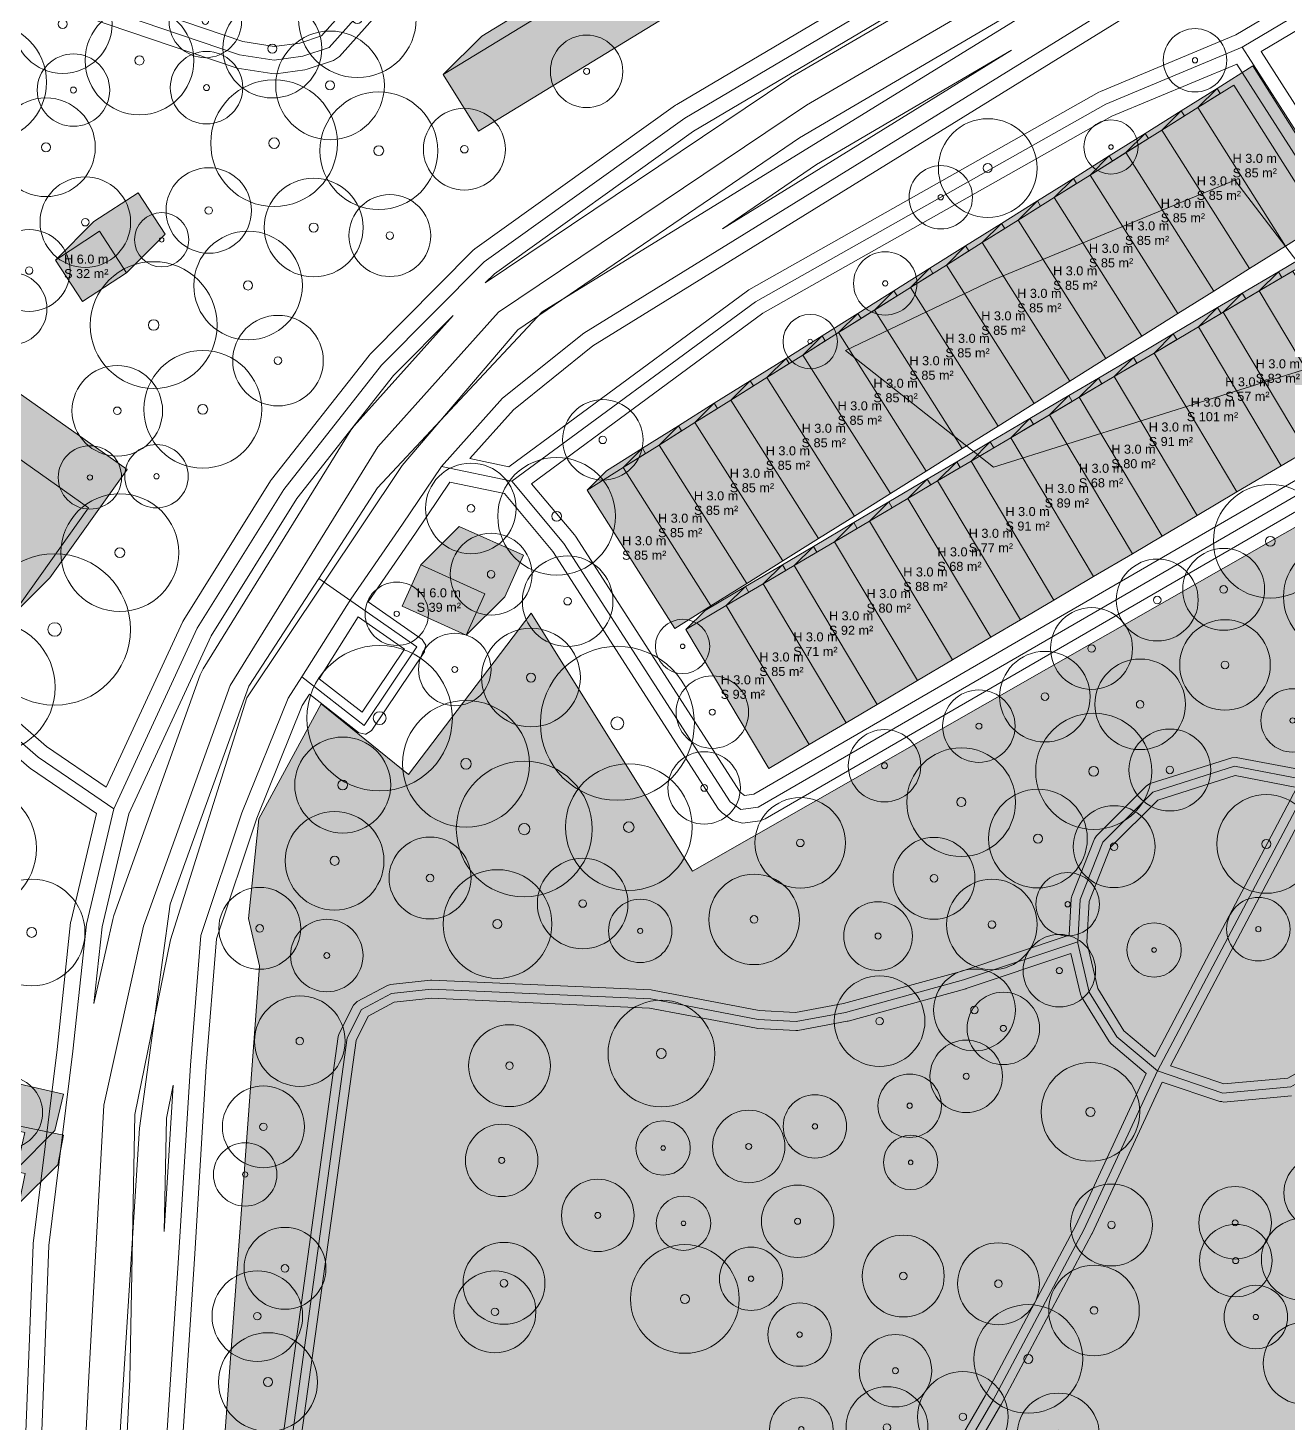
# Model space of a CAD drawing. Header units: metres. Extents: x -7 to 1019, y -7 to 1014.
# Drawn here: x 679.2 to 818.3, y 354.6 to 508.7 of the extents above; entities that cross this region are included whole.
import ezdxf

# ---------------------------------------------------------------- set-up
doc = ezdxf.new("R2010")
doc.units = ezdxf.units.M
doc.header["$MEASUREMENT"] = 0
for name, color, linetype, lineweight, true_color in [('TPX_BUILDING_AREAS_TEXT', 7, 'CONTINUOUS', 0, 0x000000), ('TPX_BUILDING_HEIGHTS_TEXT', 7, 'CONTINUOUS', 0, 0x000000), ('TPX_BUILDINGS', 7, 'CONTINUOUS', 0, 0x000000), ('TPX_BUILDINGS_HATCH', 7, 'CONTINUOUS', 0, 0xf0f0f0), ('TPX_BUILDINGS_SHADOWS_HATCH', 7, 'CONTINUOUS', 0, 0x000000), ('TPX_BUILDINGS_SHADOWS_OUTLINES', 7, 'CONTINUOUS', 0, 0x000000), ('TPX_CONTOUR_LINES_5M', 7, 'CONTINUOUS', 0, 0x969696), ('TPX_ROADS_AXES', 7, 'CONTINUOUS', 0, 0x323232), ('TPX_ROADS_CONTOURS', 7, 'CONTINUOUS', 0, 0x646464), ('TPX_VEGETATION_GREEN_SPACES', 7, 'CONTINUOUS', 0, 0x58ba48), ('TPX_VEGETATION_GREEN_SPACES_HATCH', 7, 'CONTINUOUS', 0, 0x58ba48), ('TPX_VEGETATION_TREES_INDIVIDUAL', 7, 'CONTINUOUS', 0, 0x136734)]:
    doc.layers.add(name, color=color, linetype=linetype, lineweight=lineweight, true_color=true_color)
doc.styles.add('TPX_TEXTE', font='arial.ttf')

# ---------------------------------------------------------------- blocks, each defined once
blk = doc.blocks.new('TREETR004_CR044')
at = {"layer": 'TPX_VEGETATION_TREES_INDIVIDUAL'}
for radius in [4.44, 0.417]:
    blk.add_circle((0, 0, 0.04), radius, dxfattribs=at)
blk = doc.blocks.new('TREETR003_CR038')
at = {"layer": 'TPX_VEGETATION_TREES_INDIVIDUAL'}
for radius in [3.79, 0.333]:
    blk.add_circle((0, 0, 0.04), radius, dxfattribs=at)
blk = doc.blocks.new('TREETR005_CR064')
at = {"layer": 'TPX_VEGETATION_TREES_INDIVIDUAL'}
for radius in [6.41, 0.542]:
    blk.add_circle((0, 0, 0.04), radius, dxfattribs=at)
blk = doc.blocks.new('TREETR005_CR060')
at = {"layer": 'TPX_VEGETATION_TREES_INDIVIDUAL'}
for radius in [6, 0.5]:
    blk.add_circle((0, 0, 0.04), radius, dxfattribs=at)
blk = doc.blocks.new('TREETR006_CR070')
at = {"layer": 'TPX_VEGETATION_TREES_INDIVIDUAL'}
for radius in [7, 0.583]:
    blk.add_circle((0, 0, 0.04), radius, dxfattribs=at)
blk = doc.blocks.new('TREETR003_CR030')
at = {"layer": 'TPX_VEGETATION_TREES_INDIVIDUAL'}
for radius in [3, 0.25]:
    blk.add_circle((0, 0, 0.04), radius, dxfattribs=at)
blk = doc.blocks.new('TREETR004_CR045')
at = {"layer": 'TPX_VEGETATION_TREES_INDIVIDUAL'}
for radius in [4.52, 0.417]:
    blk.add_circle((0, 0, 0.04), radius, dxfattribs=at)
blk = doc.blocks.new('TREETR008_CR084')
at = {"layer": 'TPX_VEGETATION_TREES_INDIVIDUAL'}
for radius in [8.36, 0.75]:
    blk.add_circle((0, 0, 0.04), radius, dxfattribs=at)
blk = doc.blocks.new('TREETR004_CR047')
at = {"layer": 'TPX_VEGETATION_TREES_INDIVIDUAL'}
for radius in [4.72, 0.417]:
    blk.add_circle((0, 0, 0.04), radius, dxfattribs=at)
blk = doc.blocks.new('TREETR005_CR059')
at = {"layer": 'TPX_VEGETATION_TREES_INDIVIDUAL'}
for radius in [5.89, 0.542]:
    blk.add_circle((0, 0, 0.04), radius, dxfattribs=at)
blk = doc.blocks.new('TREETR003_CR040')
at = {"layer": 'TPX_VEGETATION_TREES_INDIVIDUAL'}
for radius in [4, 0.333]:
    blk.add_circle((0, 0, 0.04), radius, dxfattribs=at)
blk = doc.blocks.new('TREETR004_CR050')
at = {"layer": 'TPX_VEGETATION_TREES_INDIVIDUAL'}
for radius in [5, 0.417]:
    blk.add_circle((0, 0, 0.04), radius, dxfattribs=at)
blk = doc.blocks.new('TREETR005_CR063')
at = {"layer": 'TPX_VEGETATION_TREES_INDIVIDUAL'}
for radius in [6.28, 0.542]:
    blk.add_circle((0, 0, 0.04), radius, dxfattribs=at)
blk = doc.blocks.new('TREETR004_CR040')
at = {"layer": 'TPX_VEGETATION_TREES_INDIVIDUAL'}
for radius in [4, 0.375]:
    blk.add_circle((0, 0, 0.04), radius, dxfattribs=at)
blk = doc.blocks.new('TREETR005_CR055')
at = {"layer": 'TPX_VEGETATION_TREES_INDIVIDUAL'}
for radius in [5.45, 0.5]:
    blk.add_circle((0, 0, 0.04), radius, dxfattribs=at)
blk = doc.blocks.new('TREETR006_CR075')
at = {"layer": 'TPX_VEGETATION_TREES_INDIVIDUAL'}
for radius in [7.5, 0.625]:
    blk.add_circle((0, 0, 0.04), radius, dxfattribs=at)
blk = doc.blocks.new('TREETR007_CR080')
at = {"layer": 'TPX_VEGETATION_TREES_INDIVIDUAL'}
for radius in [8.03, 0.708]:
    blk.add_circle((0, 0, 0.04), radius, dxfattribs=at)
blk = doc.blocks.new('TREETR005_CR053')
at = {"layer": 'TPX_VEGETATION_TREES_INDIVIDUAL'}
for radius in [5.3, 0.542]:
    blk.add_circle((0, 0, 0.04), radius, dxfattribs=at)
blk = doc.blocks.new('TREETR005_CR065')
at = {"layer": 'TPX_VEGETATION_TREES_INDIVIDUAL'}
for radius in [6.5, 0.542]:
    blk.add_circle((0, 0, 0.04), radius, dxfattribs=at)
blk = doc.blocks.new('TREETR003_CR035')
at = {"layer": 'TPX_VEGETATION_TREES_INDIVIDUAL'}
for radius in [3.5, 0.292]:
    blk.add_circle((0, 0, 0.04), radius, dxfattribs=at)
blk = doc.blocks.new('TREETR007_CR073')
at = {"layer": 'TPX_VEGETATION_TREES_INDIVIDUAL'}
for radius in [7.3, 0.708]:
    blk.add_circle((0, 0, 0.04), radius, dxfattribs=at)
blk = doc.blocks.new('TREETR007_CR085')
at = {"layer": 'TPX_VEGETATION_TREES_INDIVIDUAL'}
for radius in [8.5, 0.708]:
    blk.add_circle((0, 0, 0.04), radius, dxfattribs=at)

msp = doc.modelspace()

# ---------------------------------------------------------------- hatches: boundary and pattern name
at = {"layer": 'TPX_BUILDINGS_HATCH'}
for points in [[(744.84, 515.65), (725.01, 503.52), (728.89, 497.26), (755.5, 513.54), (751.63, 519.8), (751.11, 519.49), (742.59, 532.95), (736.36, 529.06), (744.84, 515.65)], [(812.27, 502.36), (808.3, 499.87), (817.98, 484.58), (821.95, 487.06), (812.27, 502.36)], [(808.3, 499.87), (804.35, 497.39), (814.02, 482.09), (817.98, 484.58), (808.3, 499.87)], [(804.35, 497.39), (800.38, 494.9), (810.06, 479.61), (814.02, 482.09), (804.35, 497.39)], [(800.38, 494.9), (796.41, 492.42), (806.09, 477.13), (810.06, 479.61), (800.38, 494.9)], [(796.41, 492.42), (792.45, 489.94), (802.13, 474.65), (806.09, 477.13), (796.41, 492.42)], [(792.45, 489.94), (788.48, 487.45), (798.16, 472.16), (802.13, 474.65), (792.45, 489.94)], [(788.48, 487.45), (784.52, 484.97), (794.19, 469.67), (798.16, 472.16), (788.48, 487.45)], [(687.07, 486.22), (682.19, 483.04), (685.18, 478.46), (690.05, 481.64), (687.07, 486.22)], [(784.52, 484.97), (780.55, 482.48), (790.24, 467.19), (794.19, 469.67), (784.52, 484.97)], [(780.55, 482.48), (776.59, 480.01), (786.27, 464.7), (790.24, 467.19), (780.55, 482.48)], [(818.81, 481.82), (815.09, 479.63), (824.25, 464.28), (827.97, 466.49), (818.81, 481.82)], [(776.59, 480.01), (772.62, 477.52), (782.3, 462.23), (786.27, 464.7), (776.59, 480.01)], [(815.09, 479.63), (811.1, 477.27), (820.26, 461.93), (824.25, 464.28), (815.09, 479.63)], [(772.62, 477.52), (768.65, 475.03), (778.33, 459.74), (782.3, 462.23), (772.62, 477.52)], [(811.1, 477.27), (808.37, 475.66), (817.52, 460.31), (820.26, 461.93), (811.1, 477.27)], [(768.65, 475.03), (764.7, 472.55), (774.37, 457.26), (778.33, 459.74), (768.65, 475.03)], [(808.37, 475.66), (803.48, 472.77), (812.63, 457.43), (817.52, 460.31), (808.37, 475.66)], [(764.7, 472.55), (760.73, 470.06), (770.41, 454.77), (774.37, 457.26), (764.7, 472.55)], [(803.48, 472.77), (799.09, 470.17), (808.25, 454.84), (812.63, 457.43), (803.48, 472.77)], [(760.73, 470.06), (756.76, 467.58), (766.44, 452.28), (770.41, 454.77), (760.73, 470.06)], [(799.09, 470.17), (795.21, 467.88), (804.37, 452.54), (808.25, 454.84), (799.09, 470.17)], [(756.76, 467.58), (752.79, 465.1), (762.48, 449.81), (766.44, 452.28), (756.76, 467.58)], [(795.21, 467.88), (791.94, 465.95), (801.09, 450.6), (804.37, 452.54), (795.21, 467.88)], [(791.94, 465.95), (787.66, 463.42), (796.81, 448.08), (801.09, 450.6), (791.94, 465.95)], [(672.57, 465.05), (664.03, 453.08), (677.33, 443.71), (685.86, 455.68), (672.57, 465.05)], [(752.79, 465.1), (748.84, 462.61), (758.51, 447.32), (762.48, 449.81), (752.79, 465.1)], [(748.84, 462.61), (744.87, 460.13), (754.55, 444.84), (758.51, 447.32), (748.84, 462.61)], [(787.66, 463.42), (783.28, 460.83), (792.43, 445.49), (796.81, 448.08), (787.66, 463.42)], [(783.28, 460.83), (779.57, 458.64), (788.73, 443.3), (792.43, 445.49), (783.28, 460.83)], [(744.87, 460.13), (740.9, 457.64), (750.58, 442.35), (754.55, 444.84), (744.87, 460.13)], [(779.57, 458.64), (776.31, 456.72), (785.47, 441.38), (788.73, 443.3), (779.57, 458.64)], [(776.31, 456.72), (772.07, 454.2), (781.23, 438.87), (785.47, 441.38), (776.31, 456.72)], [(772.07, 454.2), (768.21, 451.93), (777.37, 436.59), (781.23, 438.87), (772.07, 454.2)], [(768.21, 451.93), (763.76, 449.3), (772.92, 433.96), (777.37, 436.59), (768.21, 451.93)], [(722.54, 449.38), (720.47, 444.8), (727.54, 441.6), (729.61, 446.18), (722.54, 449.38)], [(763.76, 449.3), (760.34, 447.27), (769.49, 431.94), (772.92, 433.96), (763.76, 449.3)], [(760.34, 447.27), (756.25, 444.87), (765.42, 429.53), (769.49, 431.94), (760.34, 447.27)], [(756.25, 444.87), (751.79, 442.23), (760.94, 426.88), (765.42, 429.53), (756.25, 444.87)]]:
    msp.add_hatch(color=256, dxfattribs=at).paths.add_polyline_path(points)
at = {"layer": 'TPX_BUILDINGS_SHADOWS_HATCH'}
for points in [[(729.26, 507.76), (725.01, 503.52), (744.84, 515.65), (744.09, 516.84), (729.26, 507.76)], [(810.43, 501.99), (808.3, 499.87), (812.27, 502.36), (821.95, 487.06), (824.07, 489.18), (814.39, 504.48), (810.43, 501.99)], [(806.47, 499.51), (804.35, 497.39), (808.3, 499.87), (810.78, 501.43), (810.43, 501.99), (806.47, 499.51)], [(802.5, 497.03), (800.38, 494.9), (804.35, 497.39), (806.83, 498.95), (806.47, 499.51), (802.5, 497.03)], [(798.53, 494.54), (796.41, 492.42), (802.86, 496.46), (802.5, 497.03), (798.53, 494.54)], [(794.57, 492.06), (792.45, 489.94), (796.41, 492.42), (798.89, 493.97), (798.53, 494.54), (794.57, 492.06)], [(790.6, 489.57), (788.48, 487.45), (792.45, 489.94), (794.93, 491.49), (794.57, 492.06), (790.6, 489.57)], [(686.43, 487.28), (682.19, 483.04), (687.07, 486.22), (690.05, 481.64), (694.3, 485.89), (691.31, 490.47), (686.43, 487.28)], [(786.64, 487.09), (784.52, 484.97), (788.48, 487.45), (790.96, 489), (790.6, 489.57), (786.64, 487.09)], [(782.68, 484.6), (780.55, 482.48), (784.52, 484.97), (787, 486.52), (786.64, 487.09), (782.68, 484.6)], [(778.71, 482.13), (776.59, 480.01), (780.55, 482.48), (783.03, 484.04), (782.68, 484.6), (778.71, 482.13)], [(817.21, 481.75), (815.09, 479.63), (821.31, 483.3), (820.93, 483.94), (817.21, 481.75)], [(774.74, 479.64), (772.62, 477.52), (776.59, 480.01), (779.07, 481.56), (778.71, 482.13), (774.74, 479.64)], [(813.22, 479.39), (811.1, 477.27), (817.59, 481.11), (817.21, 481.75), (813.22, 479.39)], [(770.77, 477.15), (768.65, 475.03), (775.1, 479.07), (774.74, 479.64), (770.77, 477.15)], [(810.49, 477.78), (808.37, 475.66), (813.61, 478.75), (813.22, 479.39), (810.49, 477.78)], [(805.6, 474.89), (803.48, 472.77), (808.37, 475.66), (810.88, 477.14), (810.49, 477.78), (805.6, 474.89)], [(766.82, 474.67), (764.7, 472.55), (768.65, 475.03), (771.13, 476.58), (770.77, 477.15), (766.82, 474.67)], [(762.85, 472.18), (760.73, 470.06), (764.7, 472.55), (767.18, 474.1), (766.82, 474.67), (762.85, 472.18)], [(801.21, 472.29), (799.09, 470.17), (803.48, 472.77), (805.98, 474.25), (805.6, 474.89), (801.21, 472.29)], [(758.88, 469.71), (756.76, 467.58), (760.73, 470.06), (763.21, 471.62), (762.85, 472.18), (758.88, 469.71)], [(797.33, 470), (795.21, 467.88), (801.59, 471.65), (801.21, 472.29), (797.33, 470)], [(794.06, 468.07), (791.94, 465.95), (797.72, 469.36), (797.33, 470), (794.06, 468.07)], [(676.81, 469.29), (672.57, 465.05), (685.86, 455.68), (677.33, 443.71), (681.57, 447.95), (690.1, 459.92), (676.81, 469.29)], [(754.92, 467.22), (752.79, 465.1), (756.76, 467.58), (759.24, 469.14), (758.88, 469.71), (754.92, 467.22)], [(750.96, 464.73), (748.84, 462.61), (752.79, 465.1), (755.27, 466.65), (754.92, 467.22), (750.96, 464.73)], [(789.78, 465.54), (787.66, 463.42), (794.45, 467.43), (794.06, 468.07), (789.78, 465.54)], [(785.4, 462.95), (783.28, 460.83), (787.66, 463.42), (790.17, 464.9), (789.78, 465.54), (785.4, 462.95)], [(746.99, 462.25), (744.87, 460.13), (748.84, 462.61), (751.32, 464.17), (750.96, 464.73), (746.99, 462.25)], [(781.69, 460.76), (779.57, 458.64), (783.28, 460.83), (785.78, 462.31), (785.4, 462.95), (781.69, 460.76)], [(743.02, 459.76), (740.9, 457.64), (744.87, 460.13), (747.35, 461.68), (746.99, 462.25), (743.02, 459.76)], [(778.44, 458.84), (776.31, 456.72), (779.57, 458.64), (782.07, 460.12), (781.69, 460.76), (778.44, 458.84)], [(774.2, 456.32), (772.07, 454.2), (776.31, 456.72), (778.82, 458.2), (778.44, 458.84), (774.2, 456.32)], [(770.33, 454.05), (768.21, 451.93), (772.07, 454.2), (774.58, 455.69), (774.2, 456.32), (770.33, 454.05)], [(726.78, 453.62), (722.54, 449.38), (729.61, 446.18), (727.54, 441.6), (731.79, 445.84), (733.86, 450.43), (726.78, 453.62)], [(765.88, 451.42), (763.76, 449.3), (768.21, 451.93), (770.72, 453.4), (770.33, 454.05), (765.88, 451.42)], [(762.46, 449.39), (760.34, 447.27), (763.76, 449.3), (766.26, 450.78), (765.88, 451.42), (762.46, 449.39)], [(758.37, 446.99), (756.25, 444.87), (760.34, 447.27), (762.84, 448.75), (762.46, 449.39), (758.37, 446.99)], [(753.91, 444.35), (751.79, 442.23), (756.25, 444.87), (758.76, 446.34), (758.37, 446.99), (753.91, 444.35)], [(676.37, 392.46), (672.13, 388.21), (678.83, 386.67), (677.9, 382.64), (682.14, 386.89), (683.07, 390.92), (676.37, 392.46)], [(672.6, 383.86), (672.24, 383.51), (678.86, 382.14), (678.2, 378.88), (682.44, 383.12), (683.1, 386.38), (676.48, 387.75), (676.05, 387.31), (678.83, 386.67), (677.9, 382.64), (672.6, 383.86)]]:
    msp.add_hatch(color=256, dxfattribs=at).paths.add_polyline_path(points)
at = {"layer": 'TPX_VEGETATION_GREEN_SPACES_HATCH'}
msp.add_hatch(color=256, dxfattribs=at).paths.add_polyline_path([(699.14, 216.32), (687.97, 164.51), (770.33, 252.5), (792.78, 266.01), (794.87, 267.27), (820.23, 282.53), (845.9, 287.1), (848.47, 330.96), (879.24, 338.43), (895.05, 362.34), (879.49, 385.48), (830.93, 460.31), (752.51, 415.55), (734.71, 444.05), (721.17, 426.23), (711.52, 434.04), (704.66, 421.32), (703.5, 410.32), (704.73, 405.09), (700.63, 349.77), (699.14, 216.32)])

# ---------------------------------------------------------------- linework, layer by layer
at = {"layer": 'TPX_BUILDINGS', "elevation": 0.04}
for points in [[(744.84, 515.65), (725.01, 503.52), (728.89, 497.26), (755.5, 513.54), (751.63, 519.8), (751.11, 519.49), (742.59, 532.95), (736.36, 529.06)], [(812.27, 502.36), (808.3, 499.87), (817.98, 484.58), (821.95, 487.06)], [(808.3, 499.87), (804.35, 497.39), (814.02, 482.09), (817.98, 484.58)], [(804.35, 497.39), (800.38, 494.9), (810.06, 479.61), (814.02, 482.09)], [(800.38, 494.9), (796.41, 492.42), (806.09, 477.13), (810.06, 479.61)], [(796.41, 492.42), (792.45, 489.94), (802.13, 474.65), (806.09, 477.13)], [(792.45, 489.94), (788.48, 487.45), (798.16, 472.16), (802.13, 474.65)], [(788.48, 487.45), (784.52, 484.97), (794.19, 469.67), (798.16, 472.16)], [(687.07, 486.22), (682.19, 483.04), (685.18, 478.46), (690.05, 481.64)], [(784.52, 484.97), (780.55, 482.48), (790.24, 467.19), (794.19, 469.67)], [(780.55, 482.48), (776.59, 480.01), (786.27, 464.7), (790.24, 467.19)], [(818.81, 481.82), (815.09, 479.63), (824.25, 464.28), (827.97, 466.49)], [(776.59, 480.01), (772.62, 477.52), (782.3, 462.23), (786.27, 464.7)], [(815.09, 479.63), (811.1, 477.27), (820.26, 461.93), (824.25, 464.28)], [(772.62, 477.52), (768.65, 475.03), (778.33, 459.74), (782.3, 462.23)], [(811.1, 477.27), (808.37, 475.66), (817.52, 460.31), (820.26, 461.93)], [(768.65, 475.03), (764.7, 472.55), (774.37, 457.26), (778.33, 459.74)], [(808.37, 475.66), (803.48, 472.77), (812.63, 457.43), (817.52, 460.31)], [(764.7, 472.55), (760.73, 470.06), (770.41, 454.77), (774.37, 457.26)], [(803.48, 472.77), (799.09, 470.17), (808.25, 454.84), (812.63, 457.43)], [(760.73, 470.06), (756.76, 467.58), (766.44, 452.28), (770.41, 454.77)], [(799.09, 470.17), (795.21, 467.88), (804.37, 452.54), (808.25, 454.84)], [(756.76, 467.58), (752.79, 465.1), (762.48, 449.81), (766.44, 452.28)], [(795.21, 467.88), (791.94, 465.95), (801.09, 450.6), (804.37, 452.54)], [(791.94, 465.95), (787.66, 463.42), (796.81, 448.08), (801.09, 450.6)], [(672.57, 465.05), (664.03, 453.08), (677.33, 443.71), (685.86, 455.68)], [(752.79, 465.1), (748.84, 462.61), (758.51, 447.32), (762.48, 449.81)], [(748.84, 462.61), (744.87, 460.13), (754.55, 444.84), (758.51, 447.32)], [(787.66, 463.42), (783.28, 460.83), (792.43, 445.49), (796.81, 448.08)], [(783.28, 460.83), (779.57, 458.64), (788.73, 443.3), (792.43, 445.49)], [(744.87, 460.13), (740.9, 457.64), (750.58, 442.35), (754.55, 444.84)], [(779.57, 458.64), (776.31, 456.72), (785.47, 441.38), (788.73, 443.3)], [(776.31, 456.72), (772.07, 454.2), (781.23, 438.87), (785.47, 441.38)], [(772.07, 454.2), (768.21, 451.93), (777.37, 436.59), (781.23, 438.87)], [(768.21, 451.93), (763.76, 449.3), (772.92, 433.96), (777.37, 436.59)], [(722.54, 449.38), (720.47, 444.8), (727.54, 441.6), (729.61, 446.18)], [(763.76, 449.3), (760.34, 447.27), (769.49, 431.94), (772.92, 433.96)], [(760.34, 447.27), (756.25, 444.87), (765.42, 429.53), (769.49, 431.94)], [(756.25, 444.87), (751.79, 442.23), (760.94, 426.88), (765.42, 429.53)]]:
    msp.add_lwpolyline(points, close=True, dxfattribs=at)
at = {"layer": 'TPX_BUILDINGS_SHADOWS_OUTLINES', "elevation": 0.04}
for points in [[(729.26, 507.76), (725.01, 503.52), (744.84, 515.65), (744.09, 516.84)], [(810.43, 501.99), (808.3, 499.87), (812.27, 502.36), (821.95, 487.06), (824.07, 489.18), (814.39, 504.48)], [(806.47, 499.51), (804.35, 497.39), (808.3, 499.87), (810.78, 501.43), (810.43, 501.99)], [(802.5, 497.03), (800.38, 494.9), (804.35, 497.39), (806.83, 498.95), (806.47, 499.51)], [(798.53, 494.54), (796.41, 492.42), (802.86, 496.46), (802.5, 497.03)], [(794.57, 492.06), (792.45, 489.94), (796.41, 492.42), (798.89, 493.97), (798.53, 494.54)], [(790.6, 489.57), (788.48, 487.45), (792.45, 489.94), (794.93, 491.49), (794.57, 492.06)], [(686.43, 487.28), (682.19, 483.04), (687.07, 486.22), (690.05, 481.64), (694.3, 485.89), (691.31, 490.47)], [(786.64, 487.09), (784.52, 484.97), (788.48, 487.45), (790.96, 489), (790.6, 489.57)], [(782.68, 484.6), (780.55, 482.48), (784.52, 484.97), (787, 486.52), (786.64, 487.09)], [(778.71, 482.13), (776.59, 480.01), (780.55, 482.48), (783.03, 484.04), (782.68, 484.6)], [(817.21, 481.75), (815.09, 479.63), (821.31, 483.3), (820.93, 483.94)], [(774.74, 479.64), (772.62, 477.52), (776.59, 480.01), (779.07, 481.56), (778.71, 482.13)], [(813.22, 479.39), (811.1, 477.27), (817.59, 481.11), (817.21, 481.75)], [(770.77, 477.15), (768.65, 475.03), (775.1, 479.07), (774.74, 479.64)], [(810.49, 477.78), (808.37, 475.66), (813.61, 478.75), (813.22, 479.39)], [(805.6, 474.89), (803.48, 472.77), (808.37, 475.66), (810.88, 477.14), (810.49, 477.78)], [(766.82, 474.67), (764.7, 472.55), (768.65, 475.03), (771.13, 476.58), (770.77, 477.15)], [(762.85, 472.18), (760.73, 470.06), (764.7, 472.55), (767.18, 474.1), (766.82, 474.67)], [(801.21, 472.29), (799.09, 470.17), (803.48, 472.77), (805.98, 474.25), (805.6, 474.89)], [(758.88, 469.71), (756.76, 467.58), (760.73, 470.06), (763.21, 471.62), (762.85, 472.18)], [(797.33, 470), (795.21, 467.88), (801.59, 471.65), (801.21, 472.29)], [(794.06, 468.07), (791.94, 465.95), (797.72, 469.36), (797.33, 470)], [(676.81, 469.29), (672.57, 465.05), (685.86, 455.68), (677.33, 443.71), (681.57, 447.95), (690.1, 459.92)], [(754.92, 467.22), (752.79, 465.1), (756.76, 467.58), (759.24, 469.14), (758.88, 469.71)], [(750.96, 464.73), (748.84, 462.61), (752.79, 465.1), (755.27, 466.65), (754.92, 467.22)], [(789.78, 465.54), (787.66, 463.42), (794.45, 467.43), (794.06, 468.07)], [(785.4, 462.95), (783.28, 460.83), (787.66, 463.42), (790.17, 464.9), (789.78, 465.54)], [(746.99, 462.25), (744.87, 460.13), (748.84, 462.61), (751.32, 464.17), (750.96, 464.73)], [(781.69, 460.76), (779.57, 458.64), (783.28, 460.83), (785.78, 462.31), (785.4, 462.95)], [(743.02, 459.76), (740.9, 457.64), (744.87, 460.13), (747.35, 461.68), (746.99, 462.25)], [(778.44, 458.84), (776.31, 456.72), (779.57, 458.64), (782.07, 460.12), (781.69, 460.76)], [(774.2, 456.32), (772.07, 454.2), (776.31, 456.72), (778.82, 458.2), (778.44, 458.84)], [(770.33, 454.05), (768.21, 451.93), (772.07, 454.2), (774.58, 455.69), (774.2, 456.32)], [(726.78, 453.62), (722.54, 449.38), (729.61, 446.18), (727.54, 441.6), (731.79, 445.84), (733.86, 450.43)], [(765.88, 451.42), (763.76, 449.3), (768.21, 451.93), (770.72, 453.4), (770.33, 454.05)], [(762.46, 449.39), (760.34, 447.27), (763.76, 449.3), (766.26, 450.78), (765.88, 451.42)], [(758.37, 446.99), (756.25, 444.87), (760.34, 447.27), (762.84, 448.75), (762.46, 449.39)], [(753.91, 444.35), (751.79, 442.23), (756.25, 444.87), (758.76, 446.34), (758.37, 446.99)], [(676.37, 392.46), (672.13, 388.21), (678.83, 386.67), (677.9, 382.64), (682.14, 386.89), (683.07, 390.92)], [(672.6, 383.86), (672.24, 383.51), (678.86, 382.14), (678.2, 378.88), (682.44, 383.12), (683.1, 386.38), (676.48, 387.75), (676.05, 387.31), (678.83, 386.67), (677.9, 382.64)]]:
    msp.add_lwpolyline(points, close=True, dxfattribs=at)
at = {"layer": 'TPX_CONTOUR_LINES_5M', "elevation": 0.05}
msp.add_lwpolyline([(785.76, 480.85), (769.42, 473.04), (785.76, 460.15), (826.77, 473.04), (812.4, 491.87), (785.76, 480.85)], dxfattribs=at)
at = {"layer": 'TPX_ROADS_AXES', "elevation": 0.03}
for points in [[(1012.17, 653.68), (996.3, 644.22), (981.58, 635.45), (944.57, 613.38), (926.69, 594.91), (735.91, 477.31), (717.75, 457.87), (711.27, 447.88), (703.56, 435.97), (694.86, 411.91), (691.47, 387.17), (685.16, 287.7)], [(679.29, 300.87), (680.03, 329.71), (680.54, 349.8), (681.48, 374.19), (684.13, 395.66), (685.61, 409.7), (688.63, 422.44), (697.84, 442.38), (707.41, 457.71), (718.19, 471.43), (729.51, 482.86), (751.68, 498.72), (801.17, 528.03), (827.11, 543.47), (847.83, 555.99), (932.34, 609.65), (953.84, 623.24), (965.88, 634.91), (967.13, 636.93)], [(681.94, 280.95), (682.99, 301.67), (685.86, 359.03), (687.53, 389.71), (691.93, 409.46), (701.48, 436.04), (717.78, 462.4), (731.11, 477.28), (765.1, 500.16), (842.62, 545.31), (910, 585.63), (964.71, 619.53), (972.49, 623.34), (987.49, 627.85), (1002.27, 625.5), (1012.17, 617.04)], [(1012.17, 613.59), (1001.65, 622.84), (988.22, 624.9), (972.7, 620.28), (912.13, 583.85), (844.06, 543.38), (764.34, 496.54), (733.24, 475.35), (720.48, 460.35), (703.33, 434.68), (694.9, 407.97), (690.96, 388.67), (690.39, 359.4), (687.42, 300), (687.22, 295.92), (686.95, 281.49)], [(847.83, 555.99), (840.16, 564.85), (814.86, 589.1), (811.06, 591.01), (807, 590.9), (803.45, 588.96), (777.64, 571.06), (764.29, 559.45), (741.11, 536.92), (723.75, 519.25), (712.42, 506.52), (709.52, 505.54), (706.33, 505.11), (702.51, 505.72), (678.96, 513.74), (673.18, 514.15), (667.2, 513.03), (662.24, 509.61), (632.13, 470.16)], [(855.47, 546.02), (740.52, 474.98), (731.56, 467.78), (724.8, 460.24)], [(813.19, 506.56), (837.71, 521.13)], [(813.19, 506.56), (798.14, 500.27), (759.47, 478.43), (732.59, 458.6)], [(837.93, 467.9), (813.86, 505.51), (813.19, 506.56)], [(632.13, 470.16), (680.29, 428.14), (684.46, 425.29), (688.63, 422.44)], [(732.59, 458.6), (738.33, 451.74), (756.67, 423.2), (757.86, 422.35), (759.78, 422.61), (837.93, 467.9)], [(769.46, 317.78), (770.98, 326.88), (772.85, 334.98), (785.71, 357.11), (795.73, 375.95), (803.85, 393.48), (820.77, 425.52), (831.02, 446.88), (832.86, 456.37), (830.93, 460.31), (837.57, 467.04)], [(724.8, 460.24), (720.52, 453.86), (714.8, 445.59), (709.38, 437.02), (707.87, 434.65), (702.78, 422), (698.26, 408.43), (697.09, 394.12), (695.82, 373.4), (690.78, 296.71), (688.98, 289.56), (686.95, 281.49)], [(732.59, 458.6), (724.8, 460.24)], [(711.27, 447.88), (722.09, 440.33)], [(722.09, 440.33), (716.27, 431.65)], [(716.27, 431.65), (709.38, 437.02)], [(795.05, 407.59), (795.06, 407.76), (795.32, 412.43), (797.83, 418.74), (803.34, 424.26), (812.37, 427.13), (820.77, 425.52), (826.03, 421.9), (830, 416.03), (831.41, 409.42), (831.12, 407.6), (830.41, 403.1), (825.52, 395.69), (818.56, 391.72), (811.07, 391.04)], [(795.06, 407.76), (782.43, 403.53), (769.43, 399.95), (763.97, 398.94), (759.78, 399.17), (747.91, 401.43), (723.69, 402.52), (719.31, 402.04), (715.97, 400.28), (714.41, 397.15), (707.41, 346.37)], [(803.85, 393.48), (799.37, 397.25), (796.33, 402.19), (795.05, 407.59)], [(811.07, 391.04), (803.85, 393.48)]]:
    msp.add_lwpolyline(points, dxfattribs=at)
at = {"layer": 'TPX_ROADS_CONTOURS', "elevation": 0.03}
for points in [[(729.65, 480.52), (730.65, 481.52), (752.63, 497.26), (802.06, 526.53), (828.01, 541.97), (848.73, 554.49), (848.77, 554.51), (933.28, 608.17), (954.77, 621.76), (955.06, 621.98), (967.1, 633.65), (967.36, 633.99), (968.62, 636), (973.97, 644.63), (974.39, 645.32), (980.2, 635.79), (944.06, 614.24), (943.85, 614.08), (935.75, 605.7), (908.18, 588.62), (840.84, 548.33), (763.33, 503.19), (763.14, 503.07)], [(727.93, 461.12), (732.77, 466.51), (741.53, 473.55), (854.94, 543.64), (858.72, 535.74), (836.93, 522.42), (812.52, 507.9), (797.56, 501.66), (797.4, 501.58), (758.73, 479.74), (758.58, 479.64), (732.24, 460.21)], [(815.29, 506.06), (837.21, 519.09), (881.83, 446.92), (859.84, 434.07), (839.25, 467.18), (839.31, 467.33), (839.31, 467.43), (839.38, 467.52), (839.39, 467.58), (839.31, 468.02), (839.31, 468.48), (839.24, 468.55), (839.22, 468.65), (839.19, 468.71)], [(755.83, 486.5), (766.21, 493.58), (787.75, 506.23)], [(734.76, 458.34), (760.29, 477.17), (798.8, 498.92), (812.61, 504.69), (835.82, 468.41), (759.28, 424.05), (758.26, 423.92), (757.78, 424.26), (739.59, 452.55), (739.48, 452.7)], [(686.44, 400.93), (687.34, 409.41), (690.29, 421.86), (699.38, 441.55), (708.84, 456.7), (719.5, 470.27), (726.09, 476.92), (715.18, 464.74), (714.81, 464.24), (698.5, 437.88), (698.18, 437.22), (688.63, 410.64), (688.51, 410.22)], [(711.3, 436.79), (715.62, 443.62), (720.71, 440.07), (716.04, 433.1)], [(796.06, 407.69), (796.31, 412.21), (798.68, 418.18), (803.88, 423.38), (812.43, 426.1), (819.25, 424.79), (803.55, 395.05), (800.14, 397.91), (797.27, 402.58)], [(805.28, 394.05), (821.13, 424.06), (825.31, 421.18), (829.06, 415.63), (830.39, 409.4), (830.13, 407.76), (829.46, 403.47), (824.82, 396.44), (818.25, 392.7), (811.19, 392.06)], [(694.21, 375.75), (694.46, 388.28), (695.2, 391.93)]]:
    msp.add_lwpolyline(points, close=True, dxfattribs=at)
for points in [[(841.2, 565.93), (815.9, 590.18), (815.53, 590.44), (811.73, 592.35), (811.02, 592.51), (806.96, 592.4), (806.28, 592.22), (802.73, 590.28), (802.6, 590.19), (776.78, 572.29), (776.66, 572.19), (763.3, 560.58), (763.24, 560.53), (740.07, 538), (740.04, 537.98), (722.68, 520.3), (722.63, 520.25), (711.57, 507.81), (709.17, 507.01), (706.35, 506.62), (702.87, 507.18), (679.45, 515.16), (679.07, 515.23)], [(678.66, 512.25), (702.02, 504.3), (702.27, 504.23), (706.1, 503.63), (706.54, 503.62), (709.72, 504.06), (709.99, 504.12), (712.9, 505.09), (713.54, 505.52), (724.85, 518.22), (742.17, 535.86), (765.3, 558.35), (778.56, 569.87), (804.24, 587.68), (807.4, 589.41), (810.72, 589.5), (813.98, 587.86), (839.07, 563.81)], [(826.21, 544.97), (800.28, 529.54), (750.79, 500.23), (750.66, 500.15), (728.49, 484.28), (728.26, 484.09), (716.94, 472.66), (716.81, 472.51), (706.03, 458.79), (705.92, 458.64), (696.36, 443.31), (696.25, 443.12), (687.8, 424.82), (681.21, 429.33), (634.17, 470.37)], [(631.14, 469.03), (679.3, 427.01), (679.44, 426.9), (686.71, 421.93), (683.91, 410.1), (683.87, 409.88), (682.39, 395.86), (679.74, 374.41), (679.73, 374.26), (678.79, 349.86)], [(692.53, 296.6), (697.57, 373.29), (698.83, 394), (699.99, 408.08), (704.42, 421.39), (709.44, 433.85), (710.23, 435.09), (715.66, 430.86), (715.72, 430.82), (716.06, 430.75), (716.4, 430.66), (716.47, 430.67), (716.76, 430.87), (717.06, 431.04), (717.11, 431.1), (722.92, 439.77), (722.99, 440.14), (723.07, 440.5), (723.07, 440.52), (722.86, 440.83), (722.66, 441.15), (716.72, 445.3), (721.96, 452.86), (725.74, 458.51), (731.77, 457.24), (737.12, 450.85), (755.41, 422.39), (755.8, 421.99), (756.99, 421.13), (758.06, 420.86), (759.98, 421.12), (760.53, 421.31), (831.8, 462.61)], [(820.2, 426.65), (812.56, 428.11), (812.07, 428.08), (803.04, 425.21), (802.63, 424.97), (797.12, 419.45), (796.9, 419.11), (794.39, 412.8), (794.32, 412.48), (794.1, 408.49), (782.14, 404.48), (769.2, 400.93), (763.91, 399.94), (759.9, 400.16), (748.1, 402.41), (747.96, 402.43), (723.74, 403.52), (723.58, 403.51), (719.2, 403.03), (718.84, 402.92), (715.51, 401.17), (715.08, 400.73), (713.52, 397.6), (713.42, 397.29), (706.61, 347.89)], [(708.49, 346.93), (715.38, 396.85), (716.72, 399.55), (719.6, 401.07), (723.72, 401.52), (747.79, 400.43), (759.59, 398.19), (759.73, 398.17), (763.92, 397.94), (764.16, 397.95), (769.61, 398.97), (769.69, 398.99), (782.7, 402.56), (782.75, 402.58), (794.3, 406.45), (795.36, 401.96), (795.48, 401.67), (798.52, 396.72), (798.73, 396.48), (802.62, 393.21), (794.84, 376.4), (784.84, 357.6), (771.99, 335.49)], [(773.79, 334.61), (786.58, 356.61), (786.59, 356.64), (796.62, 375.48), (796.64, 375.53), (804.38, 392.25), (810.75, 390.09), (810.96, 390.11), (811.16, 390.04), (818.65, 390.72)]]:
    msp.add_lwpolyline(points, dxfattribs=at)
at = {"layer": 'TPX_VEGETATION_GREEN_SPACES', "elevation": 0}
msp.add_lwpolyline([(699.14, 216.32), (687.97, 164.51), (770.33, 252.5), (792.78, 266.01), (794.87, 267.27), (820.23, 282.53), (845.9, 287.1), (848.47, 330.96), (879.24, 338.43), (895.05, 362.34), (879.49, 385.48), (830.93, 460.31), (752.51, 415.55), (734.71, 444.05), (721.17, 426.23), (711.52, 434.04), (704.66, 421.32), (703.5, 410.32), (704.73, 405.09), (700.63, 349.77)], close=True, dxfattribs=at)

# ---------------------------------------------------------------- block references
at = {"layer": 'TPX_VEGETATION_TREES_INDIVIDUAL'}
for name, p in [('TREETR005_CR065', (715.53, 509.69, 0.04)), ('TREETR005_CR055', (682.99, 509.1, 0.04)), ('TREETR003_CR040', (698.74, 509.39, 0.04)), ('TREETR005_CR055', (706.14, 506.39, 0.04)), ('TREETR005_CR060', (691.47, 505.08, 0.04)), ('TREETR005_CR065', (674.71, 502.69, 0.04)), ('TREETR003_CR035', (808, 505.1, 0.04)), ('TREETR005_CR060', (712.51, 502.33, 0.04)), ('TREETR003_CR040', (740.83, 503.88, 0.04)), ('TREETR003_CR040', (684.18, 501.81, 0.04)), ('TREETR003_CR040', (698.87, 502.08, 0.04)), ('TREETR006_CR070', (706.33, 495.95, 0.04)), ('TREETR005_CR055', (681.14, 495.49, 0.04)), ('TREETR005_CR065', (717.89, 495.11, 0.04)), ('TREETR004_CR045', (727.34, 495.28, 0.04)), ('TREETR005_CR055', (785.12, 493.2, 0.04)), ('TREETR003_CR030', (798.72, 495.53, 0.04)), ('TREETR004_CR047', (699.12, 488.51, 0.04)), ('TREETR003_CR035', (779.93, 489.97, 0.04)), ('TREETR004_CR050', (685.49, 487.22, 0.04)), ('TREETR005_CR055', (710.7, 486.63, 0.04)), ('TREETR004_CR045', (719.11, 485.74, 0.04)), ('TREETR003_CR030', (693.92, 485.28, 0.04)), ('TREETR004_CR045', (679.29, 481.88, 0.04)), ('TREETR005_CR060', (703.46, 480.23, 0.04)), ('TREETR003_CR035', (773.8, 480.46, 0.04)), ('TREETR006_CR070', (693.04, 475.86, 0.04)), ('TREETR003_CR040', (677.26, 477.67, 0.04)), ('TREETR004_CR050', (706.76, 471.93, 0.04)), ('TREETR003_CR030', (765.52, 474.04, 0.04)), ('TREETR005_CR065', (698.46, 466.56, 0.04)), ('TREETR004_CR050', (689.02, 466.39, 0.04)), ('TREETR004_CR044', (742.62, 463.18, 0.04)), ('TREETR003_CR035', (686, 459.03, 0.04)), ('TREETR003_CR035', (693.35, 459.16, 0.04)), ('TREETR005_CR065', (737.52, 454.74, 0.04)), ('TREETR004_CR050', (728.06, 455.61, 0.04)), ('TREETR005_CR063', (816.31, 451.98, 0.04)), ('TREETR005_CR065', (689.3, 450.73, 0.04)), ('TREETR004_CR045', (730.29, 448.34, 0.04)), ('TREETR005_CR060', (823.77, 445.85, 0.04)), ('TREETR008_CR084', (682.11, 442.24, 0.04)), ('TREETR004_CR050', (738.74, 445.36, 0.04)), ('TREETR004_CR045', (803.83, 445.49, 0.04)), ('TREETR004_CR045', (811.16, 446.67, 0.04)), ('TREETR003_CR035', (719.87, 443.97, 0.04)), ('TREETR004_CR045', (796.58, 440.14, 0.04)), ('TREETR007_CR073', (674.87, 435.85, 0.04)), ('TREETR005_CR055', (734.69, 436.93, 0.04)), ('TREETR003_CR030', (751.43, 440.37, 0.04)), ('TREETR004_CR050', (811.31, 438.32, 0.04)), ('TREETR003_CR040', (726.28, 437.82, 0.04)), ('TREETR007_CR080', (717.98, 432.45, 0.04)), ('TREETR007_CR085', (744.23, 431.88, 0.04)), ('TREETR004_CR050', (791.43, 434.82, 0.04)), ('TREETR004_CR050', (801.94, 433.97, 0.04)), ('TREETR003_CR040', (754.71, 433.11, 0.04)), ('TREETR003_CR040', (784.14, 431.56, 0.04)), ('TREETR003_CR035', (818.77, 432.19, 0.04)), ('TREETR006_CR070', (727.52, 427.4, 0.04)), ('TREETR005_CR064', (796.82, 426.57, 0.04)), ('TREETR005_CR053', (713.91, 425.06, 0.04)), ('TREETR003_CR040', (773.72, 427.19, 0.04)), ('TREETR004_CR045', (805.22, 426.72, 0.04)), ('TREETR004_CR040', (753.81, 424.74, 0.04)), ('TREETR005_CR060', (782.19, 423.17, 0.04)), ('TREETR006_CR075', (733.95, 420.2, 0.04)), ('TREETR006_CR070', (745.49, 420.41, 0.04)), ('TREETR006_CR070', (673.09, 418.06, 0.04)), ('TREETR005_CR055', (790.66, 419.14, 0.04)), ('TREETR005_CR055', (815.87, 418.55, 0.04)), ('TREETR004_CR050', (764.42, 418.67, 0.04)), ('TREETR004_CR045', (799.07, 418.25, 0.04)), ('TREETR005_CR055', (713.01, 416.69, 0.04)), ('TREETR004_CR045', (723.55, 414.79, 0.04)), ('TREETR004_CR045', (779.19, 414.76, 0.04)), ('TREETR004_CR050', (740.4, 411.97, 0.04)), ('TREETR005_CR059', (679.56, 408.78, 0.04)), ('TREETR005_CR060', (730.99, 409.71, 0.04)), ('TREETR004_CR050', (759.32, 410.22, 0.04)), ('TREETR004_CR050', (785.58, 409.65, 0.04)), ('TREETR003_CR035', (793.94, 411.89, 0.04)), ('TREETR004_CR045', (704.75, 409.23, 0.04)), ('TREETR003_CR035', (746.75, 408.95, 0.04)), ('TREETR003_CR038', (773.01, 408.38, 0.04)), ('TREETR003_CR035', (814.99, 409.14, 0.04)), ('TREETR003_CR040', (712.15, 406.23, 0.04)), ('TREETR003_CR040', (793.02, 404.56, 0.04)), ('TREETR003_CR030', (803.48, 406.84, 0.04)), ('TREETR004_CR050', (773.18, 398.98, 0.04)), ('TREETR004_CR045', (783.65, 400.22, 0.04)), ('TREETR003_CR040', (786.84, 398.18, 0.04)), ('TREETR004_CR050', (709.17, 396.78, 0.04)), ('TREETR005_CR059', (749.09, 395.41, 0.04)), ('TREETR004_CR045', (732.32, 394.06, 0.04)), ('TREETR003_CR040', (782.74, 392.89, 0.04)), ('TREETR003_CR035', (776.5, 389.64, 0.04)), ('TREETR005_CR055', (796.46, 388.96, 0.04)), ('TREETR003_CR040', (676.77, 388.88, 0.04)), ('TREETR004_CR045', (705.15, 387.31, 0.04)), ('TREETR003_CR035', (766.04, 387.36, 0.04)), ('TREETR003_CR040', (758.73, 385.14, 0.04)), ('TREETR003_CR040', (731.46, 383.6, 0.04)), ('TREETR003_CR030', (749.28, 384.97, 0.04)), ('TREETR003_CR035', (703.14, 382.05, 0.04)), ('TREETR003_CR030', (776.61, 383.38, 0.04)), ('TREETR003_CR040', (821.81, 380.02, 0.04)), ('TREETR003_CR040', (742.07, 377.53, 0.04)), ('TREETR003_CR040', (764.13, 376.88, 0.04)), ('TREETR004_CR045', (798.78, 376.47, 0.04)), ('TREETR003_CR040', (812.43, 376.71, 0.04)), ('TREETR003_CR030', (751.53, 376.66, 0.04)), ('TREETR004_CR045', (707.53, 371.68, 0.04)), ('TREETR003_CR040', (812.5, 372.54, 0.04)), ('TREETR004_CR045', (819.85, 372.67, 0.04)), ('TREETR004_CR045', (731.71, 370.03, 0.04)), ('TREETR004_CR045', (775.79, 370.83, 0.04)), ('TREETR004_CR045', (786.3, 369.98, 0.04)), ('TREETR005_CR060', (751.68, 368.3, 0.04)), ('TREETR003_CR035', (758.99, 370.53, 0.04)), ('TREETR004_CR050', (704.48, 366.4, 0.04)), ('TREETR004_CR045', (730.71, 366.88, 0.04)), ('TREETR004_CR050', (796.85, 367.03, 0.04)), ('TREETR003_CR035', (814.71, 366.31, 0.04)), ('TREETR003_CR035', (764.35, 364.36, 0.04)), ('TREETR005_CR060', (789.6, 361.68, 0.04)), ('TREETR004_CR045', (820.06, 361.19, 0.04)), ('TREETR005_CR055', (705.66, 359.12, 0.04)), ('TREETR003_CR040', (774.93, 360.37, 0.04)), ('TREETR004_CR050', (782.37, 355.28, 0.04)), ('TREETR004_CR045', (773.99, 354.09, 0.04)), ('TREETR004_CR045', (792.9, 353.38, 0.04)), ('TREETR003_CR035', (764.54, 353.91, 0.04))]:
    msp.add_blockref(name, p, dxfattribs=at)

# ---------------------------------------------------------------- texts
at = {"layer": 'TPX_BUILDING_AREAS_TEXT', "style": 'TPX_TEXTE'}
for s, p in [('S 85 m²', (812.15, 492.17, 0.05)), ('S 85 m²', (808.19, 489.68, 0.05)), ('S 85 m²', (804.22, 487.2, 0.05)), ('S 85 m²', (800.26, 484.71, 0.05)), ('S 85 m²', (796.29, 482.23, 0.05)), ('S 32 m²', (683.15, 481.04, 0.05)), ('S 85 m²', (792.33, 479.75, 0.05)), ('S 85 m²', (788.37, 477.26, 0.05)), ('S 85 m²', (784.4, 474.78, 0.05)), ('S 85 m²', (780.44, 472.29, 0.05)), ('S 85 m²', (776.47, 469.82, 0.05)), ('S 83 m²', (814.7, 469.48, 0.05)), ('S 57 m²', (811.34, 467.49, 0.05)), ('S 85 m²', (772.5, 467.33, 0.05)), ('S 85 m²', (768.54, 464.84, 0.05)), ('S 101 m²', (807.1, 465.24, 0.05)), ('S 85 m²', (764.57, 462.36, 0.05)), ('S 91 m²', (802.89, 462.5, 0.05)), ('S 85 m²', (760.61, 459.87, 0.05)), ('S 80 m²', (798.76, 460.05, 0.05)), ('S 85 m²', (756.64, 457.39, 0.05)), ('S 68 m²', (795.18, 457.94, 0.05)), ('S 89 m²', (791.4, 455.71, 0.05)), ('S 85 m²', (752.68, 454.9, 0.05)), ('S 85 m²', (748.72, 452.43, 0.05)), ('S 91 m²', (787.07, 453.16, 0.05)), ('S 77 m²', (783.02, 450.76, 0.05)), ('S 85 m²', (744.75, 449.94, 0.05)), ('S 68 m²', (779.55, 448.71, 0.05)), ('S 88 m²', (775.79, 446.49, 0.05)), ('S 39 m²', (722.07, 444.19, 0.05)), ('S 80 m²', (771.74, 444.1, 0.05)), ('S 92 m²', (767.59, 441.65, 0.05)), ('S 71 m²', (763.65, 439.32, 0.05)), ('S 85 m²', (759.9, 437.1, 0.05)), ('S 93 m²', (755.63, 434.58, 0.05))]:
    msp.add_text(s, height=1, dxfattribs=at).set_placement(p)
at = {"layer": 'TPX_BUILDING_HEIGHTS_TEXT', "style": 'TPX_TEXTE'}
for s, p in [('H 3.0 m', (812.15, 493.77, 0.05)), ('H 3.0 m', (808.19, 491.28, 0.05)), ('H 3.0 m', (804.22, 488.8, 0.05)), ('H 3.0 m', (800.26, 486.31, 0.05)), ('H 3.0 m', (796.29, 483.83, 0.05)), ('H 6.0 m', (683.15, 482.64, 0.05)), ('H 3.0 m', (792.33, 481.35, 0.05)), ('H 3.0 m', (788.37, 478.86, 0.05)), ('H 3.0 m', (784.4, 476.38, 0.05)), ('H 3.0 m', (780.44, 473.89, 0.05)), ('H 3.0 m', (776.47, 471.42, 0.05)), ('H 3.0 m', (814.7, 471.08, 0.05)), ('H 3.0 m', (811.34, 469.09, 0.05)), ('H 3.0 m', (772.5, 468.93, 0.05)), ('H 3.0 m', (768.54, 466.44, 0.05)), ('H 3.0 m', (807.53, 466.84, 0.05)), ('H 3.0 m', (764.57, 463.96, 0.05)), ('H 3.0 m', (802.89, 464.1, 0.05)), ('H 3.0 m', (760.61, 461.47, 0.05)), ('H 3.0 m', (798.76, 461.65, 0.05)), ('H 3.0 m', (756.64, 458.99, 0.05)), ('H 3.0 m', (795.18, 459.54, 0.05)), ('H 3.0 m', (791.4, 457.31, 0.05)), ('H 3.0 m', (752.68, 456.5, 0.05)), ('H 3.0 m', (748.72, 454.03, 0.05)), ('H 3.0 m', (787.07, 454.76, 0.05)), ('H 3.0 m', (783.02, 452.36, 0.05)), ('H 3.0 m', (744.75, 451.54, 0.05)), ('H 3.0 m', (779.55, 450.31, 0.05)), ('H 3.0 m', (775.79, 448.09, 0.05)), ('H 6.0 m', (722.07, 445.79, 0.05)), ('H 3.0 m', (771.74, 445.7, 0.05)), ('H 3.0 m', (767.59, 443.25, 0.05)), ('H 3.0 m', (763.65, 440.92, 0.05)), ('H 3.0 m', (759.9, 438.7, 0.05)), ('H 3.0 m', (755.63, 436.18, 0.05))]:
    msp.add_text(s, height=1, dxfattribs=at).set_placement(p)

doc.saveas('drawing.dxf')
